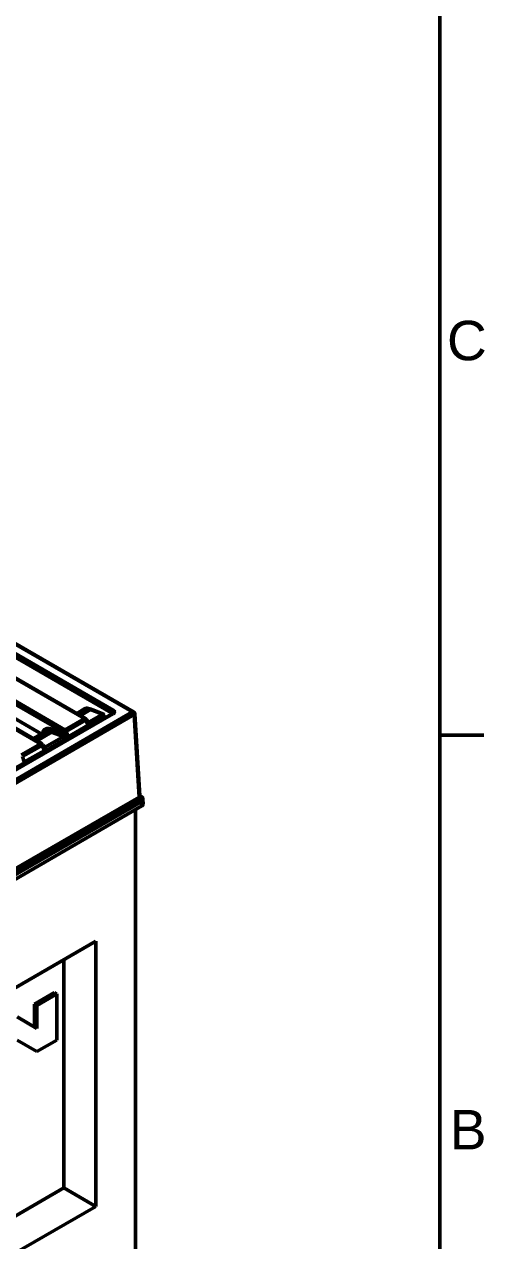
# Model space of a CAD drawing. Header units: millimetres. Extents: x 0 to 1485, y 0 to 1050.
# Drawn here: x 1367.9 to 1470, y 237.9 to 507.6 of the extents above; entities that cross this region are included whole.
import ezdxf

# ---------------------------------------------------------------- set-up
doc = ezdxf.new("R2010")
doc.units = ezdxf.units.MM
doc.header["$LTSCALE"] = 2.5
doc.layers.get('0').update_dxf_attribs({"lineweight": 50})
for name, color, linetype, lineweight in [('Rahmen_0', 7, 'Continuous', 50), ('Rahmen_2', 7, 'Continuous', 50), ('Sichtbare Kanten(DIN)', 7, 'Continuous', 50), ('Sichtbare tangentiale Kanten(DIN)', 7, 'Continuous', 50)]:
    doc.layers.add(name, color=color, linetype=linetype, lineweight=lineweight)
doc.styles.add('Aktuell-DINNach Layer', font='arial.ttf')

# ---------------------------------------------------------------- blocks, each defined once
blk = doc.blocks.new('Ränder Standardrahmen')
at = {"layer": 'Rahmen_0'}
blk.add_line((584, 140), (587.9, 140), dxfattribs=at)
at = {"layer": 'Rahmen_0', "flags": 128}
blk.add_lwpolyline([(10, 10), (10, 410), (584, 410), (584, 10), (10, 10)], dxfattribs=at)
at = {"layer": 'Rahmen_2', "char_height": 3.5, "attachment_point": 7, "style": 'Aktuell-DINNach Layer'}
for s, insert in [('C', (584.64, 173.19)), ('B', (584.89, 103.25))]:
    blk.add_mtext(s, dxfattribs=dict(at, insert=insert))

msp = doc.modelspace()

# ---------------------------------------------------------------- linework, layer by layer
at = {"layer": 'Sichtbare Kanten(DIN)'}
for p, q in [((1392.125, 355.146), (1286.742, 415.989)), ((1381.451, 353.695), (1283.521, 410.235)), ((1371.764, 348.102), (1273.834, 404.642)), ((1371.662, 350.284), (1346.1, 365.043)), ((1387.323, 354.738), (1286.948, 296.787)), ((1379.51, 354.815), (1381.244, 355.816)), ((1381.655, 353.472), (1381.859, 353.03)), ((1385.087, 354.797), (1382.83, 355.674)), ((1385.617, 353.753), (1385.538, 354.273)), ((1392.374, 354.743), (1393.477, 336.513)), ((1369.823, 349.222), (1372.442, 350.734)), ((1371.968, 347.879), (1372.172, 347.437)), ((1393.809, 336.33), (1393.476, 336.522)), ((1394.202, 335.773), (1394.265, 334.729)), ((1287.199, 272.655), (1393.973, 334.301)), ((1392.558, 333.484), (1392.558, 189.372)), ((1295.331, 253.263), (1383.719, 304.294)), ((1383.719, 304.294), (1383.719, 245.507)), ((1376.648, 300.212), (1376.648, 249.589)), ((1370.166, 290.346), (1374.586, 292.897)), ((1375.116, 292.591), (1370.697, 290.04)), ((1374.586, 292.897), (1375.116, 292.591)), ((1375.116, 282.385), (1375.116, 292.591)), ((1370.166, 285.243), (1370.166, 290.346)), ((1370.166, 290.346), (1370.697, 290.04)), ((1370.697, 290.04), (1370.697, 284.937)), ((1370.697, 284.937), (1366.277, 287.488)), ((1366.277, 282.385), (1370.697, 279.834)), ((1370.697, 279.834), (1375.116, 282.385)), ((1376.648, 249.589), (1295.331, 202.641)), ((1376.648, 249.589), (1383.719, 245.507)), ((1383.719, 245.507), (1295.331, 194.476))]:
    msp.add_line(p, q, dxfattribs=at)
for centre, start in [((1381.201, 353.262), 24.82005), ((1391.875, 354.713), 3.46129), ((1371.514, 347.669), 24.82005)]:
    msp.add_arc(centre, 0.5, start, 60, dxfattribs=at)
msp.add_ellipse((1393.264, 334.709), major_axis=(1.001, 0), ratio=0.5766475, start_param=5.4983961, end_param=6.3180494, dxfattribs=at)
for points, knots in [([(1381.932, 355.927), (1381.887, 355.934), (1381.841, 355.939), (1381.75, 355.944), (1381.703, 355.944), (1381.609, 355.937), (1381.562, 355.93), (1381.469, 355.91), (1381.422, 355.896), (1381.331, 355.862), (1381.286, 355.84), (1381.244, 355.816)], [0.35975456, 0.35975456, 0.35975456, 0.35975456, 0.44488328, 0.44488328, 0.530012, 0.530012, 0.61514072, 0.61514072, 0.70026944, 0.70026944, 0.78539816, 0.78539816, 0.78539816, 0.78539816]), ([(1382.83, 355.674), (1382.77, 355.697), (1382.709, 355.72), (1382.588, 355.762), (1382.528, 355.781), (1382.408, 355.818), (1382.348, 355.835), (1382.228, 355.866), (1382.169, 355.88), (1382.05, 355.905), (1381.99, 355.917), (1381.932, 355.927)], [0.17453293, 0.17453293, 0.17453293, 0.17453293, 0.21157725, 0.21157725, 0.24862158, 0.24862158, 0.2856659, 0.2856659, 0.32271023, 0.32271023, 0.35975456, 0.35975456, 0.35975456, 0.35975456]), ([(1385.087, 354.797), (1385.122, 354.783), (1385.157, 354.767), (1385.227, 354.729), (1385.262, 354.706), (1385.333, 354.65), (1385.367, 354.617), (1385.432, 354.539), (1385.463, 354.493), (1385.511, 354.39), (1385.529, 354.332), (1385.538, 354.273)], [0.79679246, 0.79679246, 0.79679246, 0.79679246, 0.93579059, 0.93579059, 1.07478873, 1.07478873, 1.21378687, 1.21378687, 1.352785, 1.352785, 1.49178314, 1.49178314, 1.49178314, 1.49178314]), ([(1387.384, 354.784), (1387.384, 354.784), (1387.383, 354.783), (1387.378, 354.778), (1387.372, 354.772), (1387.353, 354.757), (1387.34, 354.748), (1387.323, 354.738)], [0.40479843, 0.40479843, 0.40479843, 0.40479843, 0.49130395, 0.49130395, 0.63766629, 0.63766629, 0.78402864, 0.78402864, 0.78402864, 0.78402864]), ([(1381.858, 353.033), (1381.858, 353.033), (1381.858, 353.032), (1381.859, 353.031), (1381.861, 353.028), (1381.865, 353.023), (1381.869, 353.019), (1381.876, 353.011), (1381.881, 353.006), (1381.887, 353.002)], [-0.52379285, -0.52379285, -0.52379285, -0.52379285, -0.50995608, -0.50995608, -0.456326, -0.456326, -0.40269593, -0.40269593, -0.34906585, -0.34906585, -0.34906585, -0.34906585]), ([(1372.17, 347.44), (1372.171, 347.44), (1372.171, 347.439), (1372.172, 347.438), (1372.173, 347.435), (1372.178, 347.43), (1372.181, 347.426), (1372.189, 347.418), (1372.194, 347.413), (1372.2, 347.409)], [-0.52379285, -0.52379285, -0.52379285, -0.52379285, -0.50995608, -0.50995608, -0.456326, -0.456326, -0.40269593, -0.40269593, -0.34906585, -0.34906585, -0.34906585, -0.34906585]), ([(1393.477, 336.513), (1393.478, 336.502), (1393.479, 336.49), (1393.486, 336.464), (1393.491, 336.451), (1393.502, 336.428), (1393.508, 336.418), (1393.52, 336.402), (1393.525, 336.397), (1393.531, 336.391), (1393.533, 336.39), (1393.533, 336.39)], [0.11905266, 0.11905266, 0.11905266, 0.11905266, 0.14007416, 0.14007416, 0.16109566, 0.16109566, 0.18211716, 0.18211716, 0.20313866, 0.20313866, 0.21966945, 0.21966945, 0.21966945, 0.21966945]), ([(1393.809, 336.33), (1393.824, 336.322), (1393.838, 336.313), (1393.867, 336.295), (1393.881, 336.286), (1393.909, 336.267), (1393.923, 336.257), (1393.952, 336.235), (1393.966, 336.224), (1393.995, 336.199), (1394.01, 336.185), (1394.026, 336.17)], [-0.05575903, -0.05575903, -0.05575903, -0.05575903, 0.02892538, 0.02892538, 0.11360979, 0.11360979, 0.1982942, 0.1982942, 0.28297861, 0.28297861, 0.36766302, 0.36766302, 0.36766302, 0.36766302]), ([(1394.202, 335.773), (1394.2, 335.798), (1394.197, 335.825), (1394.187, 335.879), (1394.18, 335.907), (1394.161, 335.963), (1394.15, 335.991), (1394.122, 336.046), (1394.105, 336.073), (1394.068, 336.124), (1394.048, 336.148), (1394.026, 336.17)], [0.03486413, 0.03486413, 0.03486413, 0.03486413, 0.10016473, 0.10016473, 0.16546533, 0.16546533, 0.23076593, 0.23076593, 0.29606653, 0.29606653, 0.36136712, 0.36136712, 0.36136712, 0.36136712])]:
    msp.add_open_spline(points, degree=3, knots=knots, dxfattribs=at)
for points in [[(1381.887, 353.002), (1381.888, 353.001), (1381.888, 353.001), (1381.888, 353.001)], [(1372.2, 347.409), (1372.2, 347.408), (1372.2, 347.408), (1372.2, 347.408)]]:
    msp.add_open_spline(points, degree=3, dxfattribs=at)
at = {"layer": 'Sichtbare tangentiale Kanten(DIN)'}
for p, q in [((1286.492, 415.964), (1391.875, 355.121)), ((1286.845, 412.89), (1387.22, 354.938)), ((1387.573, 355.529), (1287.198, 413.481)), ((1283.271, 410.21), (1381.201, 353.67)), ((1376.899, 351.186), (1278.969, 407.726)), ((1273.584, 404.617), (1371.514, 348.077)), ((1278.617, 407.15), (1376.547, 350.61)), ((1391.875, 355.121), (1286.492, 294.278)), ((1286.845, 293.68), (1392.229, 354.523)), ((1287.198, 296.762), (1387.573, 354.714)), ((1287.258, 297.253), (1385.248, 353.827)), ((1381.201, 353.67), (1376.899, 351.186)), ((1379.689, 354.712), (1381.724, 355.887)), ((1380.33, 354.342), (1382.588, 355.645)), ((1384.834, 354.432), (1382.267, 352.95)), ((1382.588, 355.645), (1384.845, 354.768)), ((1385.248, 353.827), (1385.288, 353.563)), ((1387.22, 354.938), (1387.195, 354.665)), ((1392.229, 354.523), (1393.333, 336.257)), ((1370.002, 349.119), (1372.98, 350.839)), ((1370.643, 348.749), (1373.886, 350.621)), ((1373.886, 350.621), (1376.341, 349.739)), ((1376.632, 350.344), (1374.176, 351.226)), ((1376.547, 350.61), (1376.632, 350.344)), ((1377.205, 350.805), (1381.507, 353.289)), ((1377.582, 349.623), (1377.205, 350.805)), ((1382.018, 352.184), (1377.582, 349.623)), ((1381.507, 353.289), (1382.018, 352.184)), ((1382.082, 353.053), (1381.797, 353.164)), ((1371.514, 348.077), (1367.212, 345.593)), ((1376.598, 349.677), (1372.579, 347.357)), ((1367.518, 345.212), (1371.82, 347.696)), ((1367.895, 344.03), (1367.518, 345.212)), ((1372.331, 346.591), (1367.895, 344.03)), ((1371.82, 347.696), (1372.331, 346.591)), ((1372.395, 347.46), (1372.11, 347.571)), ((1393.333, 336.257), (1286.845, 274.777)), ((1287.022, 274.335), (1393.51, 335.816)), ((1393.736, 335.741), (1287.022, 274.13)), ((1287.199, 273.688), (1393.912, 335.299)), ((1393.478, 336.502), (1393.736, 336.353)), ((1393.51, 336.428), (1393.499, 336.434)), ((1393.849, 336.272), (1393.65, 336.338)), ((1393.65, 335.93), (1393.849, 335.864)), ((1393.912, 335.299), (1393.973, 334.301))]:
    msp.add_line(p, q, dxfattribs=at)
for centre, major_axis, ratio, start_param, end_param in [((1381.201, 353.262), (0.25, 0.433), 0.5773503, 0, 0.7853982), ((1381.201, 353.262), (-0.25, 0.433), 0.5773503, 4.4505896, 5.4977871), ((1382.309, 354.122), (1.092, -1.678), 0.5383776, 2.6872129, 3.1128565), ((1381.201, 353.262), (0.454, 0.21), 0.2543402, 5.3296052, 6.2831853), ((1381.849, 355.433), (0.083, 0.493), 0.7610646, 0, 0.5465363), ((1383.843, 349.749), (3.893, -5.831), 0.5288296, 2.4962663, 2.6814879), ((1382.649, 355.208), (0.181, 0.466), 0.6775279, 0, 0.6902679), ((1384.487, 354.564), (0.495, 0.07), 0.4718554, 5.4198343, 6.9830344), ((1384.895, 353.995), (0.25, -0.433), 0.5773503, 0.8726646, 2.5307274), ((1384.906, 354.331), (0.181, 0.466), 0.6775279, 0, 0.6902679), ((1384.549, 354.127), (-0.99, -0.144), 0.5224262, 2.2762587, 3.1444682), ((1387.573, 355.121), (0.25, 0.433), 0.5773503, 0.7853982, 2.3038346), ((1386.863, 354.713), (0.503, 0.045), 0.5696137, 0.0319949, 0.7334707), ((1387.573, 354.305), (-0.25, 0.433), 0.5773503, 5.4977871, 6.2831853), ((1386.863, 355.121), (1.003, 0), 0.575771, 5.4991567, 7.0672139), ((1391.875, 354.713), (0.25, 0.433), 0.5773503, 0, 0.7853982), ((1391.875, 354.713), (0.25, -0.433), 0.5773503, 0.8203047, 2.3561945), ((1391.875, 354.713), (0.499, 0.03), 0.5766475, 5.463532, 6.2831853), ((1373.685, 349.107), (-1.069, 2.266), 0.6252357, 5.9094865, 6.9577975), ((1373.333, 348.939), (0.814, -1.834), 0.6362092, 2.7836412, 3.2092848), ((1372.855, 351.293), (-0.06, -0.496), 0.7255168, 0.5119514, 2.0010807), ((1374.288, 344.232), (2.951, -6.366), 0.6284183, 2.5870525, 2.7722741), ((1374.64, 344.4), (-3.206, 6.798), 0.6252357, 5.7242648, 5.9094865), ((1373.824, 351.059), (-0.169, -0.471), 0.6599874, 0.673045, 2.1579039), ((1376.899, 350.778), (-0.25, -0.433), 0.5773503, 3.9269908, 5.4105207), ((1376.899, 350.778), (-0.476, -0.152), 0.1671016, 0.6872223, 2.2144269), ((1376.899, 350.778), (0.25, -0.433), 0.5773503, 1.3089969, 2.3561945), ((1381.712, 352.157), (-0.032, 1.052), 0.2915957, 4.729536, 5.6831161), ((1382.021, 353.491), (-0.181, -0.466), 0.6775279, 0.1031864, 0.6902679), ((1382.205, 353.387), (-0.318, -0.386), 0.8120586, 0, 0.9314839), ((1381.712, 352.157), (0.529, 0.824), 0.2528707, 4.9060737, 6.1278041), ((1381.34, 352.656), (1.039, 0.108), 0.4583488, 0.4238805, 0.7293547), ((1371.514, 347.669), (0.25, 0.433), 0.5773503, 0, 0.7853982), ((1371.514, 347.669), (-0.25, 0.433), 0.5773503, 4.4505896, 5.4977871), ((1376.28, 350.176), (-0.169, -0.471), 0.6599874, 0.673045, 2.1579039), ((1377.018, 350.16), (1.01, 0.106), 0.4842192, 3.9282767, 4.2337509), ((1376.537, 350.115), (-0.07, -0.495), 0.4630442, 0.5566932, 1.9427496), ((1377.276, 349.595), (-0.887, 0.063), 0.0586688, 4.3640673, 5.5857977), ((1376.957, 350.598), (-0.526, 0.172), 0.6796992, 1.1421369, 1.4476111), ((1377.276, 349.595), (-0.692, 0.681), 0.2464013, 4.5060189, 5.7277494), ((1371.514, 347.669), (0.454, 0.21), 0.2543402, 5.3296052, 6.2831853), ((1372.025, 346.564), (-0.032, 1.052), 0.2915957, 4.729536, 5.6831161), ((1372.333, 347.898), (-0.181, -0.466), 0.6775279, 0.1031864, 0.6902679), ((1372.518, 347.794), (-0.318, -0.386), 0.8120586, 0, 0.9314839), ((1372.025, 346.564), (0.529, 0.824), 0.2528707, 4.9060737, 6.1278041), ((1371.653, 347.063), (1.039, 0.108), 0.4583488, 0.4238805, 0.7293547), ((1392.949, 336.957), (0.387, -0.698), 0.5040117, 6.2762505, 6.5020498), ((1393.687, 336.068), (-0.25, 0.433), 0.5773503, 0.8203047, 1.8325957), ((1393.826, 336.182), (0.376, -0.33), 0.6125782, 3.7583322, 4.7786563), ((1393.687, 336.884), (-0.25, -0.433), 0.5773503, 0.2351861, 0.2617994), ((1392.772, 336.501), (-1.019, 0.353), 0.2143295, 3.7545222, 3.9803215), ((1392.772, 336.706), (0.875, -0.778), 0.6788974, 6.0614878, 6.2872871), ((1393.826, 336.794), (-0.294, -0.404), 0.7641505, 0.0011201, 0.3337794), ((1393.559, 335.897), (0.25, 0.433), 0.5773503, 0, 0.2617994), ((1393.367, 336.39), (0.51, -0.176), 0.2143295, 0.4153068, 0.8387288), ((1393.367, 336.185), (0.438, -0.389), 0.6788974, 6.0614878, 6.4849098), ((1393.559, 335.489), (0.25, -0.433), 0.5773503, 0.8203047, 1.8325957), ((1393.672, 335.817), (0.354, 0.353), 0.8815708, 0, 0.4641613), ((1393.219, 335.453), (-0.599, -0.848), 0.3600881, 2.3089653, 3.0316995), ((1393.672, 335.612), (-0.454, 0.21), 0.60867, 3.5502845, 4.6029302), ((1393.19, 335.934), (0.985, -0.32), 0.7026369, 5.7327173, 6.1561394), ((1393.219, 335.453), (0.959, 0.42), 0.5180159, 5.6985092, 6.0947404)]:
    msp.add_ellipse(centre, major_axis=major_axis, ratio=ratio, start_param=start_param, end_param=end_param, dxfattribs=at)
for points, knots in [([(1393.477, 336.513), (1393.478, 336.497), (1393.477, 336.48), (1393.463, 336.416), (1393.439, 336.366), (1393.403, 336.318)], [-0.11905266, -0.11905266, -0.11905266, -0.11905266, -0.08459305, -0.08459305, 0, 0, 0, 0]), ([(1393.65, 335.93), (1393.718, 335.98), (1393.762, 336.036), (1393.797, 336.148), (1393.787, 336.203), (1393.726, 336.283), (1393.693, 336.312), (1393.65, 336.338)], [0, 0, 0, 0, 0.08459305, 0.08459305, 0.17048051, 0.17048051, 0.22416016, 0.22416016, 0.22416016, 0.22416016])]:
    msp.add_open_spline(points, degree=3, knots=knots, dxfattribs=at)

# ---------------------------------------------------------------- block references
at = {"xscale": 2.5, "yscale": 2.5, "zscale": 2.5}
msp.add_blockref('Ränder Standardrahmen', (0, 0), dxfattribs=at)

doc.saveas('drawing.dxf')
